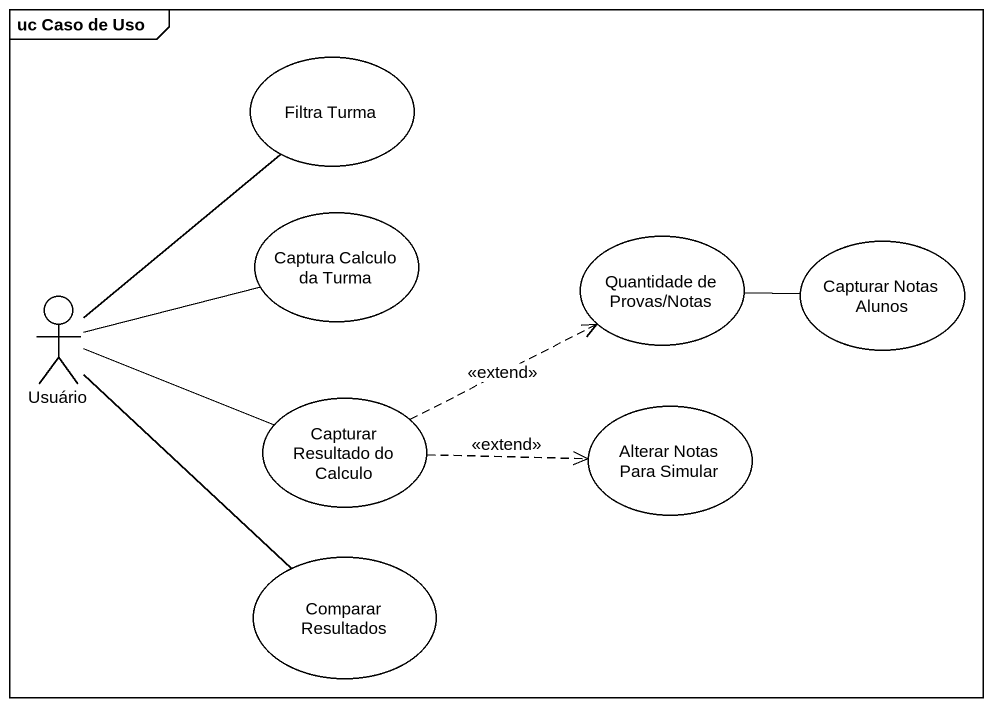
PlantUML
@startuml
mainframe uc Caso de Uso
usecase "Filtra Turma" as Filtra_Turma
usecase "Captura Calculo da Turma" as Captura_Calculo_da_Turma
usecase "Quantidade de Provas/Notas" as Quantidade_de_Provas_Notas
usecase "Capturar Notas Alunos" as Capturar_Notas_Alunos
actor Usuário
usecase "Capturar Resultado do Calculo" as Capturar_Resultado_do
usecase "Alterar Notas Para Simular" as Alterar_Notas_Para_Simular
usecase "Comparar Resultados" as Comparar_Resultados
Quantidade_de_Provas_Notas -right- Capturar_Notas_Alunos
Usuário -up- Filtra_Turma
Usuário -right- Captura_Calculo_da_Turma
Usuário -right- Capturar_Resultado_do
Usuário -- Comparar_Resultados
Capturar_Resultado_do .right.> Quantidade_de_Provas_Notas : <<extend>>
Capturar_Resultado_do .right.> Alterar_Notas_Para_Simular : <<extend>>
@enduml
